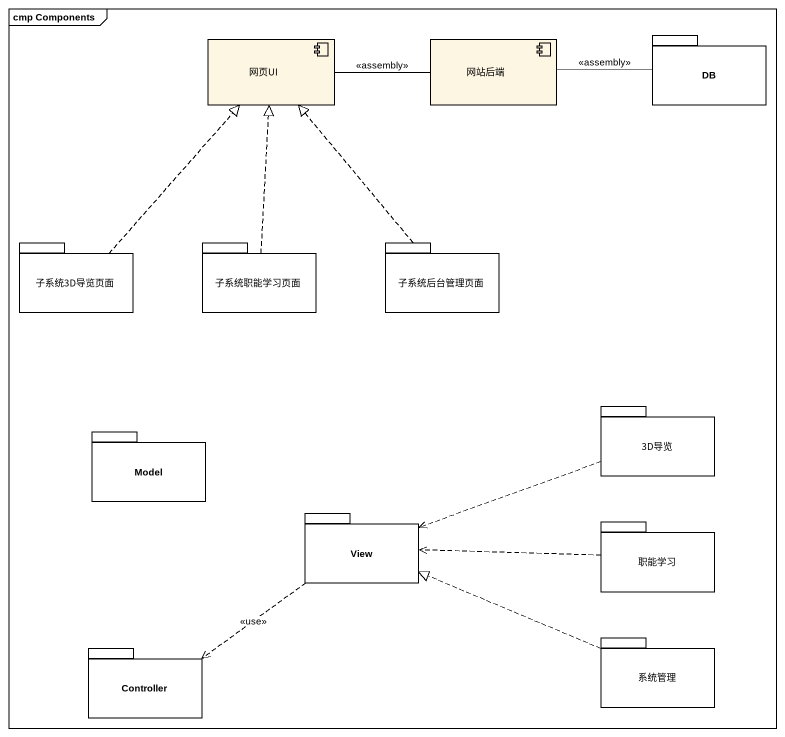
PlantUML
@startuml
mainframe cmp Components
component 网页UI
component 网站后端
package DB {
}
package 子系统3D导览页面 {
}
package 子系统职能学习页面 {
}
package 子系统后台管理页面 {
}
package "3D导览" as p3D导览 {
}
package Model {
}
package View {
}
package 职能学习 {
}
package Controller {
}
package 系统管理 {
}
网页UI -right- 网站后端 : <<assembly>>
网站后端 -right- DB : <<assembly>>
子系统3D导览页面 .up.|> 网页UI
子系统职能学习页面 .up.|> 网页UI
子系统后台管理页面 .up.|> 网页UI
p3D导览 .left.> View
View ..> Controller : <<use>>
职能学习 .left.> View
系统管理 .left.|> View
@enduml
